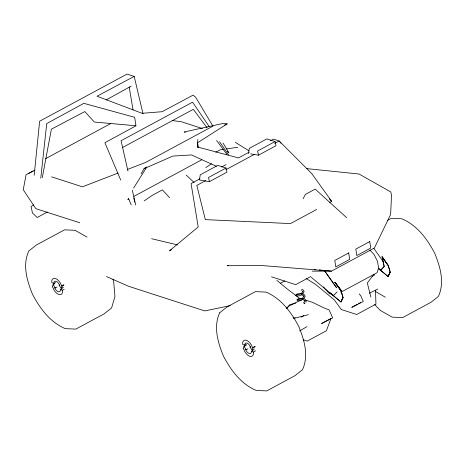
<?xml version="1.0" encoding="UTF-8"?>
<svg xmlns="http://www.w3.org/2000/svg" width="465" height="465" viewBox="0 0 465 465"><rect width="100%" height="100%" fill="white"/><g stroke="black" fill="none" stroke-linecap="round" stroke-linejoin="round"><path stroke-width="0.7" d="M63.85 285.15L62.13 286.08L61.613 285.911L60.38 283.057A8.149 4.243 61.7 0 0 51.714 281.081L51.865 282.755L53.835 283.394L53.835 282.476A5.016 2.616 61.7 0 1 59.381 284.597L59.619 285.266L58.985 285.057L61.188 288.422L63.484 287.184M62.194 288.672L60.473 289.602L60.473 290.515A5.016 2.616 61.7 0 1 54.928 288.393L54.69 287.73L55.323 287.934L57.044 287.004M255.326 346.628L253.03 347.867L252.518 347.698L251.286 344.844A8.149 4.243 61.7 0 0 242.62 342.868L242.765 344.542L244.735 345.181L244.741 344.263A5.016 2.616 61.7 0 1 250.286 346.384L250.525 347.053L249.885 346.849L252.094 350.209L254.384 348.971M253.1 350.459L251.379 351.389L251.379 352.301A5.016 2.616 61.7 0 1 245.834 350.18L245.59 349.517L246.229 349.721L247.95 348.797M311.358 277.39L340.915 301.959L342.996 297.559L340.932 301.971L343.048 297.606L341.124 291.038L334.91 282.22L340.816 289.881L341.229 291.375M378.26 268.369L388.083 276.518L390.164 272.118L388.095 276.53L378.597 268.631M197.869 139.488L197.567 142.772L198.09 147.667L197.573 142.767L227.176 123.835L222.764 123.527L184.128 131.99L185.483 132.374M34.178 175.282L39.635 121.226L127.009 74.092L134.187 76.388L143.011 113.785M40.757 178.258L46.744 123.556L83.845 103.346L134.658 117.302L135.954 125.823L104.904 142.709L120.743 180.118M199.421 179.984L200.258 174.817L217.777 165.366L226.025 168.034L226.949 172.19L209.43 181.641L200.136 180.1M248.473 153.526L249.31 148.358L266.829 138.907L275.077 141.575L276.001 145.731L258.482 155.182L250.618 153.88M42.274 177.7L51.383 129.177L84.81 111.571L94.296 122.033L135.832 125.759M304.767 301.587L305.052 300.64L304.883 301.279L304.598 300.506L302.628 299.553M305.865 302.337L306.22 301.14L305.499 299.536L303.453 298.449M330.958 318.484L326.407 330.755L307.196 341.118L303.18 339.816M54.841 283.644L53.12 284.568L52.179 286.917L52.696 287.085L53.928 289.933A8.149 4.243 61.7 0 0 62.595 291.915L62.444 290.236L64.164 289.311M61.188 288.422L62.13 286.08M246.316 345.123L244.026 346.361L243.085 348.704L243.602 348.872L244.828 351.72A8.149 4.243 61.7 0 0 253.501 353.702L253.349 352.028L255.64 350.79M252.094 350.209L253.03 347.867M388.083 276.541L390.211 272.165L388.287 265.591L382.079 256.779L384.183 266.486L380.835 270.008L378.173 268.148M303.104 198.747L305.435 194.393L315.2 189.121L346.663 217.701M141.168 173.718L144.051 168.679L145.632 167.481M133.606 188.098L146.83 166.894M372.302 276.355L367.321 282.993L370.867 297.054M286.562 308.632L289.683 304.726L295.734 303.058M337.032 291.921L333.667 295.455L329.464 292.45L340.909 301.954M380.8 270.026L384.183 266.486L382.079 256.779L388.269 265.596L390.182 272.176M286.603 308.318L288.724 306.202L301.564 299.768M144.156 200.874L152.689 195.114L162.378 189.889L169.551 197.642M205.815 167.615L211.505 163.773M33.747 204.902L31.045 206.53L32.48 213.005L37.154 217.521L47.354 212.017M293.938 318.374L295.182 317.647M299.576 330.935L307.022 326.599M106.154 99.952L131.24 86.101M199.985 178.763L191.08 183.594L198.2 226.984L169.522 250.775L171.399 249.763M221.607 167.034L226.06 164.622M45.576 158.699L110.78 123.527M33.16 170.882L26.081 174.701L23.25 189.749L35.875 208.669L79.811 222.787M28.191 173.811L35.009 170.132M122.452 147.562L193.312 109.339L207.111 127.805M213.08 126.062L145.685 162.419L127.515 169.429M127.59 199.787L128.869 199.101M133.984 196.34L201.734 159.791M215.795 152.206L220.27 149.794L223.752 149.294M226.025 168.034L208.512 177.485L209.43 181.641M275.077 141.575L257.558 151.026L258.482 155.182M205.675 180.635L196.805 185.419L205.332 219.62L290.486 223.584L316.706 209.442M225.949 169.696L254.465 154.316M274.739 143.383L279.174 140.988L311.8 173.625L331.685 201.357L329.813 202.368M53.835 283.394L55.556 282.464M61.613 285.911L63.908 284.673M387.577 220.34L391.338 218.312L401.876 218.788C417.134 225.234 427.23 238.975 434.699 253.227C440.21 266.794 444.889 282.389 438.373 296.461L430.84 302.384L402.644 317.595L392.105 317.124L380.167 310.324L374.656 304.534M280.418 283.284L284.842 280.895M310.87 276.466L295.699 284.65L271.49 276.815M340.897 292.223L377.086 272.705L378.603 268.038L377.522 261.411L374.133 254.611L369.82 249.967M244.735 345.181L246.456 344.251M252.518 347.698L254.808 346.46M330.336 318.821L321.577 323.541L332.69 317.886L329.133 309.981L322.757 307.377L312.637 302.378L306.133 300.274M357.387 304.325L351.761 307.359L363.299 301.471L360.84 295.868L359.213 293.857M358.637 303.651L360.515 302.634M249.316 152.107L238.487 157.92L197.538 147.01M270.334 140.831L273.513 139.122L279.18 140.982L280.988 143.243M134.187 76.388L97.034 96.232L142.069 113.303L162.122 111.71L193.085 95.145L195.614 97.15L212.656 125.666M372.081 276.297L374.639 275.018L373.319 274.606M369.477 293.188L377.789 289.027M224.665 125.056L227.176 123.835M144.051 168.679L172.899 156.077L191.475 154.938L216.405 166.278M118.093 173.067L82.427 186.825L51.586 176.845M228.565 265.271L227.199 265.73L261.481 265.515L331.487 271.136L374.418 247.979L390.629 214.47L391.524 195.37L390.769 191.958L359.05 174.02L306.702 168.626M308.388 314.683L294.403 318.275L293.095 317.851M230.216 305.65L204.722 310.922L128.636 286.295L106.444 276.524M226.542 148.893L237.691 147.289M312.096 271.147L331.487 271.136L323.611 270.368M301.303 293.496L297.257 293.886L295.897 294.769L296.06 295.914C299.164 296.531 303.261 294.694 304.122 291.468L303.232 289.986M302.948 298.298L298.245 298.652L296.937 299.617L297.199 300.721C300.227 301.297 304.337 299.448 305.18 296.304L304.366 294.758L302.36 293.688M314.311 269.462L315.741 269.601M319.316 269.95L322.181 270.229M172.631 120.627L181.187 121.667L202.38 128.555M151.619 238.708L177.421 244.881M301.587 294.833L303.587 295.798L303.872 296.571L303.93 295.926C303.203 298.483 299.809 299.931 297.344 299.425L298.1 299.733M60.473 289.602L62.444 290.236M251.379 351.389L253.349 352.028M332.789 294.862L329.11 293.258L324.32 288.097L323.704 286.858M87.013 237.109L75.068 230.309L64.53 229.838L36.334 245.043L28.807 250.972C22.285 265.044 26.97 280.639 32.48 294.206C39.949 308.458 50.046 322.199 65.303 328.645L75.841 329.115L104.038 313.91L111.571 307.981L114.948 296.56L113.658 281.377L112.966 279.384M297.083 295.048L296.379 294.641C298.786 295.141 302.111 293.723 302.82 291.224L302.872 291.863L302.581 291.078M375.365 291.462L385.311 297.205M235.342 142.354L248.81 150.736M306.144 278.465L315.851 284.621L334.289 299.849L341.298 309.516L356.713 314.503L375.923 304.139L375.528 290.311M299.739 298.454L287.318 289.038L276.942 280.401M302.692 289.614L302.256 289.259L301.64 289.759L301.704 290.422M186.192 175.067L194.114 182.542M329.243 198.712L331.685 201.357M216.597 140.506L226.943 154.363M373.831 248.368L383.334 261.778M382.079 256.779L388.275 265.602M209.308 126.713L192.556 102.172L121.057 140.738L127.968 171.085M219.521 141.68L228.513 154.851M244.026 346.361L246.229 349.721M53.12 284.568L55.323 287.934M227.542 151.224L228.298 152.456M223.026 143.028L228.954 152.95M128.381 198.148L131.206 204.833M343.013 297.623L341.107 291.038L334.91 282.22L340.799 289.893L341.2 291.386M133.757 197.939L134.769 202.17M132.31 190.139L135.681 204.96M129.183 86.967L133.042 109.856M303.825 315.497A7.394 3.017 -12.5 0 1 301.128 317.095M303.907 302.57L303.814 303.064L304.424 303.599L304.9 303.436L303.907 302.57M219.707 312.759C213.191 326.831 217.876 342.426 223.386 355.992C230.849 370.245 240.946 383.985 256.203 390.431L266.741 390.908L294.938 375.697L302.471 369.768C308.993 355.696 304.308 340.107 298.797 326.535C291.328 312.282 281.232 298.542 265.974 292.096L255.436 291.625L227.24 306.83L219.707 312.759M348.709 252.931L334.788 260.441L335.771 266.91L349.697 259.4L348.709 252.931M369.762 241.579L355.841 249.089L356.824 255.552L370.745 248.043L369.762 241.579M336.614 287.788L324.628 270.874L336.584 287.806"/></g></svg>
